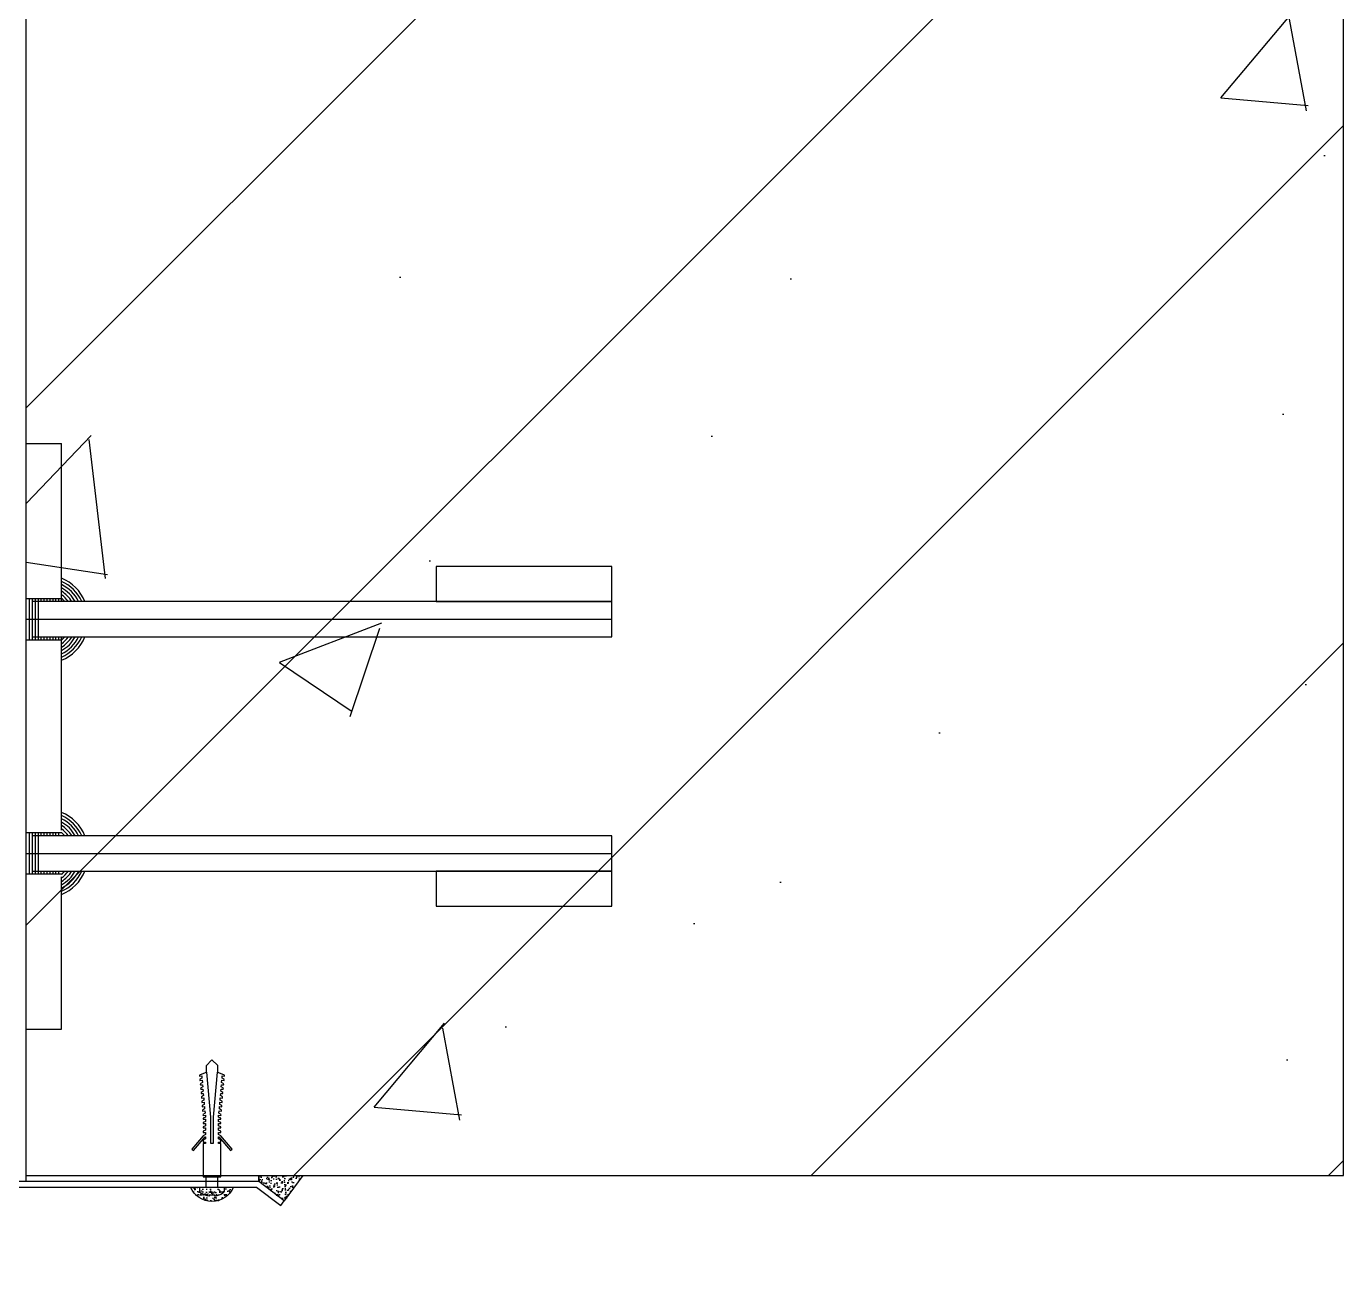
# Model space of a CAD drawing. Header units: millimetres. Extents: x 434053 to 1059003, y -2417481 to 936527.
# Drawn here: x 563713.7 to 564163.7, y -2239915.4 to -2239493.2 of the extents above; entities that cross this region are included whole.
import ezdxf

# ---------------------------------------------------------------- set-up
doc = ezdxf.new("R2010")
doc.units = ezdxf.units.MM
doc.header["$LTSCALE"] = 1000
doc.header["$MEASUREMENT"] = 0
doc.linetypes.add('CENTER', pattern=[2, 1.25, -0.25, 0.25, -0.25])
doc.linetypes.add('HIDDEN', pattern=[9.525, 6.35, -3.175])
for name, color, linetype in [('ELASTROMER-V', 241, 'Continuous'), ('FASTENER', 191, 'Continuous'), ('GRID', 8, 'CENTER'), ('PUB_HATCH', 8, 'Continuous'), ('SILICONE', 8, 'Continuous'), ('STEEL', 3, 'Continuous'), ('WALL', 5, 'Continuous')]:
    doc.layers.add(name, color=color, linetype=linetype)

# ---------------------------------------------------------------- blocks, each defined once
blk = doc.blocks.new('*U523')
at = {"layer": 'GRID'}
for p, q in [((-40, 0), (-40, -200)), ((40, 0), (40, -200))]:
    blk.add_line(p, q, dxfattribs=at)
at = {"layer": 'SILICONE'}
for p, q in [((-33, -1), (-47, -1)), ((-33, -2), (-47, -2)), ((-33, -3), (-47, -3)), ((-33, -4), (-47, -4)), ((47, -1), (33, -1)), ((47, -2), (33, -2)), ((47, -3), (33, -3)), ((47, -4), (33, -4)), ((-46, -5), (-47, -5)), ((-46, -6), (-47, -6)), ((-46, -7), (-47, -7)), ((-46, -8), (-47, -8)), ((-46, -9), (-47, -9)), ((-33, -5), (-34, -5)), ((-33, -6), (-34, -6)), ((-33, -7), (-34, -7)), ((-33, -8), (-34, -8)), ((-33, -9), (-34, -9)), ((34, -5), (33, -5)), ((34, -6), (33, -6)), ((34, -7), (33, -7)), ((34, -8), (33, -8)), ((34, -9), (33, -9)), ((47, -5), (46, -5)), ((47, -6), (46, -6)), ((47, -7), (46, -7)), ((47, -8), (46, -8)), ((47, -9), (46, -9)), ((-46, -10), (-47, -10)), ((-46, -11), (-47, -11)), ((-33, -10), (-34, -10)), ((-33, -11), (-34, -11)), ((34, -10), (33, -10)), ((34, -11), (33, -11)), ((47, -10), (46, -10)), ((47, -11), (46, -11))]:
    blk.add_line(p, q, dxfattribs=at)
for centre, radius, start, end in [((-40.76, -6.76), 14.24, 201.5982, 248.4018), ((-40.76, -6.76), 13.24, 203.3215, 246.6785), ((-40.76, -6.76), 12.24, 205.3552, 244.6448), ((-40.76, -6.76), 11.24, 207.7955, 242.2045), ((-40.76, -6.76), 10.24, 210.7868, 239.2132), ((-40.76, -6.76), 9.24, 214.5568, 235.4432), ((-40.76, -6.76), 8.24, 219.4971, 230.5029), ((-39.24, -6.76), 14.24, 291.5982, 338.4018), ((-39.24, -6.76), 13.24, 293.3215, 336.6785), ((-39.24, -6.76), 12.24, 295.3552, 334.6448), ((-39.24, -6.76), 11.24, 297.7955, 332.2045), ((-39.24, -6.76), 10.24, 300.7868, 329.2132), ((-39.24, -6.76), 9.24, 304.5568, 325.4432), ((-39.24, -6.76), 8.24, 309.4971, 320.5029), ((39.24, -6.76), 14.24, 201.5982, 248.4018), ((39.24, -6.76), 13.24, 203.3215, 246.6785), ((39.24, -6.76), 12.24, 205.3552, 244.6448), ((39.24, -6.76), 11.24, 207.7955, 242.2045), ((39.24, -6.76), 10.24, 210.7868, 239.2132), ((39.24, -6.76), 9.24, 214.5568, 235.4432), ((39.24, -6.76), 8.24, 219.4971, 230.5029), ((40.76, -6.76), 14.24, 291.5982, 338.4018), ((40.76, -6.76), 13.24, 293.3215, 336.6785), ((40.76, -6.76), 12.24, 295.3552, 334.6448), ((40.76, -6.76), 11.24, 297.7955, 332.2045), ((40.76, -6.76), 10.24, 300.7868, 329.2132), ((40.76, -6.76), 9.24, 304.5568, 325.4432), ((40.76, -6.76), 8.24, 309.4971, 320.5029)]:
    blk.add_arc(centre, radius, start, end, dxfattribs=at)
at = {"layer": 'STEEL'}
for p, q in [((-100, 0), (-100, -12)), ((-100, 0), (100, 0)), ((100, 0), (100, -12)), ((-100, -12), (-48, -12)), ((-32, -12), (34, -12)), ((46, -12), (100, -12))]:
    blk.add_line(p, q, dxfattribs=at)
for points in [[(-47, 0), (-47, -12)], [(-33, -12), (-33, 0)], [(33, 0), (33, -12)], [(47, -12), (47, 0)]]:
    blk.add_lwpolyline(points, dxfattribs=at)
for points in [[(-46, -2), (-46, -200), (-34, -200), (-34, -2)], [(34, -2), (34, -200), (46, -200), (46, -2)], [(-58, -140), (-58, -200), (-46, -200), (-46, -140)], [(46, -140), (46, -200), (58, -200), (58, -140)]]:
    blk.add_lwpolyline(points, close=True, dxfattribs=at)
blk = doc.blocks.new('*U551')
at = {"color": 0, "linetype": 'ByBlock'}
for p, q in [((-2, 0), (-2, -3.5)), ((2, 0), (2, -3.5))]:
    blk.add_line(p, q, dxfattribs=at)
blk.add_lwpolyline([(-3.63, 2.14, -0.09906), (-0.96, 3.06), (-0.96, 2.73), (0.96, 2.73), (0.96, 3.06, -0.09906), (3.63, 2.14, -0.266588), (4.2, 1.15), (4.2, 0.24, -0.414214), (3.96, 0), (-3.96, 0, -0.414214), (-4.2, 0.24), (-4.2, 1.15, -0.266588)], format="xyb", close=True, dxfattribs=at)
blk.add_lwpolyline([(-6.86, -13), (-3, -17.59), (-2.25, -17.97), (-2.25, -18.72), (-3, -18.72), (-3, -19.09), (-2.25, -19.47), (-2.25, -20.22), (-3, -20.22), (-3, -20.59), (-2.25, -20.97), (-2.25, -21.72), (-3, -21.72), (-3, -22.09), (-2.25, -22.47), (-2.25, -23.22), (-3, -23.22), (-3, -23.59), (-2.25, -23.97), (-2.25, -24.56), (-3.06, -24.49), (-3.11, -24.86), (-2.38, -25.3), (-2.45, -26.04), (-3.2, -25.98), (-3.22, -26.35), (-2.52, -26.79), (-2.58, -27.54), (-3.33, -27.47), (-3.36, -27.85), (-2.64, -28.29), (-2.72, -29.03), (-3.47, -28.97), (-3.49, -29.34), (-2.78, -29.78), (-2.85, -30.53), (-3.58, -30.46), (-3.62, -30.84), (-2.91, -31.27), (-2.97, -32.02), (-3.72, -31.96), (-3.75, -32.33), (-3.05, -32.77), (-3.11, -33.52), (-3.86, -33.45), (-3.88, -33.82), (-3.16, -34.26), (-3.24, -35.01), (-3.97, -34.95), (-4.02, -35.32), (-3.3, -35.76), (-3.36, -36.51), (-4.11, -36.44), (-4.14, -36.81), (-3.43, -37.25), (-3.49, -38), (-4.24, -37.93), (-4.28, -38.31), (-1.72, -39.28), (-0.38, -23.89), (-0.38, -14.88), (0.37, -14.88), (0.37, -23.89), (1.72, -39.28), (4.28, -38.31), (4.23, -37.93), (3.5, -38), (3.42, -37.25), (4.14, -36.81), (4.11, -36.44), (3.36, -36.51), (3.28, -35.76), (4.01, -35.32), (3.97, -34.95), (3.22, -35.01), (3.17, -34.26), (3.87, -33.82), (3.84, -33.45), (3.09, -33.52), (3.03, -32.77), (3.75, -32.33), (3.7, -31.96), (2.97, -32.02), (2.89, -31.27), (3.62, -30.84), (3.59, -30.46), (2.84, -30.53), (2.78, -29.78), (3.48, -29.34), (3.45, -28.97), (2.7, -29.03), (2.64, -28.29), (3.34, -27.85), (3.32, -27.47), (2.57, -27.54), (2.51, -26.79), (3.22, -26.35), (3.2, -25.98), (2.45, -26.04), (2.37, -25.3), (3.09, -24.86), (3.06, -24.49), (2.25, -24.56), (2.25, -23.97), (3, -23.59), (3, -23.22), (2.25, -23.22), (2.25, -22.47), (3, -22.09), (3, -21.72), (2.25, -21.72), (2.25, -20.97), (3, -20.59), (3, -20.22), (2.25, -20.22), (2.25, -19.47), (3, -19.09), (3, -18.72), (2.25, -18.72), (2.25, -17.97), (3, -17.59), (6.86, -13), (6.28, -12.51), (2.33, -17.22), (2.25, -17.22), (2.25, -16.47), (3, -16.09), (3, -15.34), (2.25, -15.34), (2.25, -14.97), (3, -14.97), (3, -3.5), (-3, -3.5), (-3, -14.97), (-2.25, -14.97), (-2.25, -15.34), (-3, -15.34), (-3, -16.09), (-2.25, -16.47), (-2.25, -17.22), (-2.34, -17.22), (-6.29, -12.51)], close=True, dxfattribs=at)
blk.add_lwpolyline([(-2, -39.18), (-2, -41.51), (0, -43.5), (2, -41.49), (2, -39.18)], dxfattribs=at)
blk = doc.blocks.new('A$C10057B61')
at = {"layer": 'SILICONE'}
h = blk.add_hatch(dxfattribs=at)
h.set_pattern_fill('AR-SAND', color=256, angle=360, style=0)
h.set_pattern_definition([(37.5, (-521.5514, -49740.437), (-0.06299336, 1.92682377), [0, -1.52, 0, -1.7, 0, -1.625]), (7.5, (-521.5514, -49740.437), (1.7697767, 2.82214607), [0, -0.82, 0, -1.37, 0, -0.525]), (327.5, (-522.7814, -49740.437), (3.11414186, 0.005659054), [0, -0.5, 0, -1.8, 0, -2.35]), (317.5, (-522.7814, -49740.437), (3.0061266, 0.87767556), [0, -0.25, 0, -1.18, 0, -1.35])])
edge = h.paths.add_edge_path()
edge.add_line((16524.98, 7015.61), (16539.58, 7015.61))
edge.add_arc((16532.28, 7018.63), 7.9, 202.5011, 337.4989, ccw=False)
h = blk.add_hatch(dxfattribs=at)
h.set_pattern_fill('AR-SAND', color=256, angle=270, style=0)
h.set_pattern_definition([(307.5, (-2558.9703, 103281.4264), (1.92682377, 0.062993358), [0, -1.52, 0, -1.7, 0, -1.625]), (277.5, (-2558.9703, 103281.4264), (2.822146065, -1.769776705), [0, -0.82, 0, -1.37, 0, -0.525]), (237.5, (-2558.9703, 103282.6564), (0.005659054, -3.114141862), [0, -0.5, 0, -1.8, 0, -2.35]), (227.5, (-2558.9703, 103282.6564), (0.877675565, -3.006126605), [0, -0.25, 0, -1.18, 0, -1.35])])
h.paths.add_polyline_path([(16556.99, 7010.91), (16548.23, 7017.61), (16548.23, 7019.61), (16563.33, 7019.61)])
at = {"layer": 'ELASTROMER-V', "linetype": 'HIDDEN'}
blk.add_lwpolyline([(16468.85, 7019.61), (16548.23, 7019.61), (16548.23, 7017.61), (16468.85, 7017.61)], close=True, dxfattribs=at)
at = {"layer": 'SILICONE'}
blk.add_lwpolyline([(16524.98, 7015.61), (16539.58, 7015.61, -0.668165), (16524.98, 7015.61, -0.367819)], format="xyb", dxfattribs=at)
blk.add_lwpolyline([(16556.99, 7010.91), (16548.23, 7017.61), (16548.23, 7019.61), (16563.33, 7019.61), (16556.99, 7010.91)], dxfattribs=at)
at = {"layer": 'STEEL'}
blk.add_lwpolyline([(16466.85, 7017.61), (16466.85, 7017.61), (16120.85, 7017.61), (16120.85, 6998.6), (16127.56, 6989.84), (16129.13, 6991.07), (16122.85, 6999.29), (16122.85, 7015.61), (16468.85, 7015.61), (16468.85, 7015.61), (16547.54, 7015.61), (16555.76, 7009.33), (16556.99, 7010.91), (16548.23, 7017.61)], close=True, dxfattribs=at)
at = {"layer": 'FASTENER', "rotation": 180}
blk.add_blockref('*U551', (16532.28, 7015.61), dxfattribs=at)
at = {"layer": 'STEEL', "linetype": 'ByBlock', "rotation": 90}
blk.add_blockref('*U523', (16468.86, 7169.61, 0), dxfattribs=at)

msp = doc.modelspace()

# ---------------------------------------------------------------- hatches: boundary and pattern name
at = {"layer": 'PUB_HATCH'}
h = msp.add_hatch(dxfattribs=at)
h.set_pattern_fill('钢筋混凝土', color=256, scale=50, style=0)
h.set_pattern_definition([(45, (-1713816.56, -1462982.77), (-88.3883476, 88.3883476), []), (50, (-1713816.56, -1462982.77), (358.63009, -31.376067), [37.5, -412.5]), (355, (-1713816.56, -1462982.77), (-69.375667, 376.096067), [30, -330]), (100.4514, (-1713786.68, -1462985.4), (289.25469, 344.71977), [31.870095, -350.571056]), (46.1842, (-1713816.56, -1462882.77), (533.620524, -82.75951), [56.25, -618.75]), (96.6356, (-1713772.1, -1462889.67), (467.33135, 487.05894), [47.80514, -525.8565]), (351.1842, (-1713816.56, -1462882.77), (467.33097, 487.0593), [45, -495]), (21, (-1713766.56, -1462907.77), (298.453526, -201.309445), [37.5, -412.5]), (326, (-1713766.56, -1462907.77), (121.657666, 362.57502), [30, -330]), (71.4514, (-1713741.7, -1462924.55), (420.111314, 161.26525), [31.870095, -350.571056]), (37.5, (-1713816.56, -1462982.77), (6.079928, 166.446927), [0, -326, 0, -335, 0, -331.25]), (7.5, (-1713816.56, -1462982.77), (131.534769, 197.205856), [0, -191, 0, -318.5, 0, -126.25]), (327.5, (-1713928.06, -1462982.77), (266.911218, -11.277436), [0, -125, 0, -390, 0, -517.5]), (317.5, (-1713978.06, -1462982.77), (291.593085, 50.052491), [0, -162.5, 0, -259, 0, -367.5])])
h.paths.add_polyline_path([(564163.74, -2239885.66), (564163.74, -2239185.66), (563863.74, -2239269), (563713.74, -2239435.66), (563713.74, -2239885.66)])

# ---------------------------------------------------------------- linework, layer by layer
at = {"layer": 'WALL'}
for p, q in [((564163.74, -2239885.66), (564163.74, -2239185.66)), ((563713.74, -2239885.66), (563713.74, -2239435.66)), ((563713.74, -2239885.66), (564163.74, -2239885.66))]:
    msp.add_line(p, q, dxfattribs=at)

# ---------------------------------------------------------------- block references
msp.add_blockref('A$C10057B61', (547244.88, -2246905.27))

doc.saveas('drawing.dxf')
